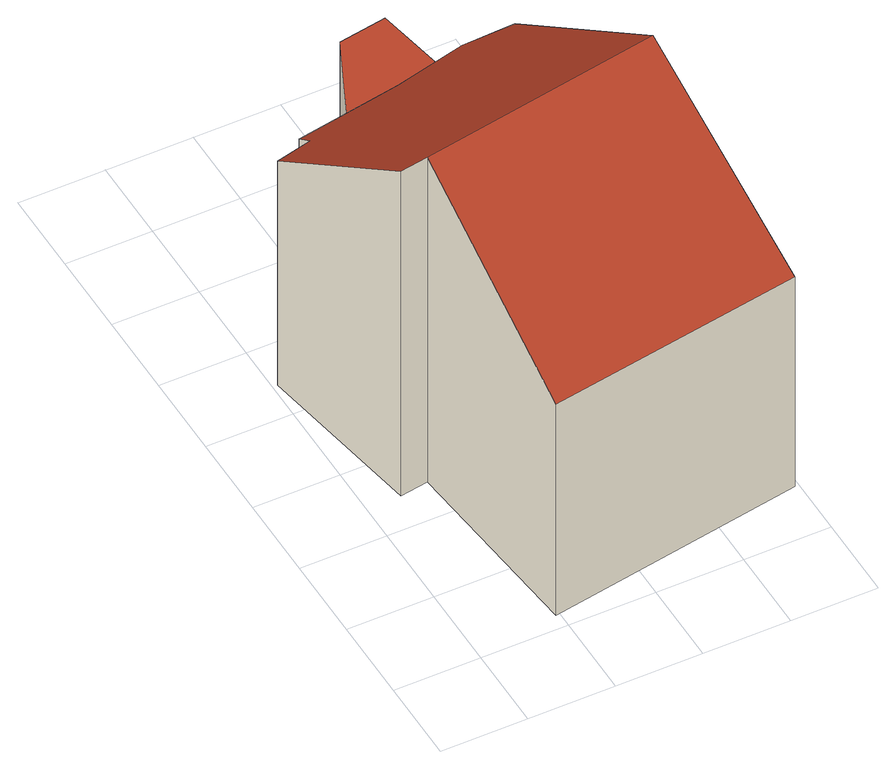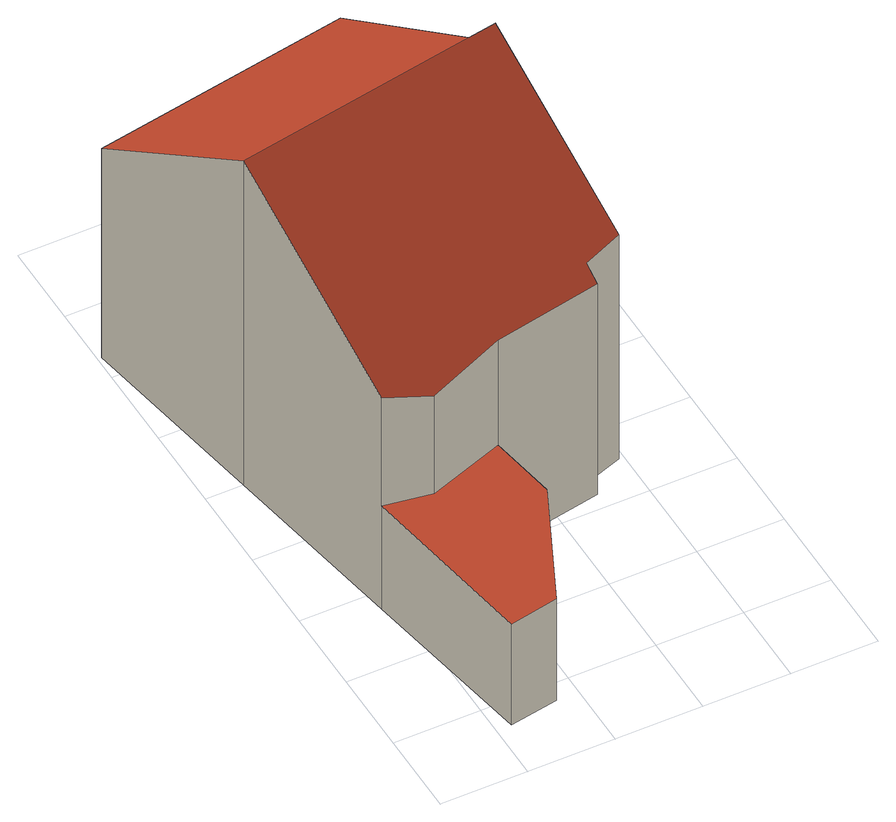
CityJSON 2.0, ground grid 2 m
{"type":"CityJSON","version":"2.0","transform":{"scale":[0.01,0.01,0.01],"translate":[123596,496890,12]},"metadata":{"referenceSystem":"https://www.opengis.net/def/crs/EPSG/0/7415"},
"CityObjects":{
"building1":{"type":"Building","attributes":{"b3_bag_bag_overlap":0,"b3_bouwlagen":3,"b3_dak_type":"slanted","b3_extrusie":0,"b3_h_dak_50p":5.98,"b3_h_dak_70p":6.74,"b3_h_dak_max":7.85,"b3_h_dak_min":1.5,"b3_h_maaiveld":-1.23,"b3_is_glas_dak":false,"b3_kas_warenhuis":false,"b3_mutatie_AHN3_AHN4":false,"b3_mutatie_AHN4_AHN5":false,"b3_n_vlakken":3,"b3_opp_buitenmuur":158.55,"b3_opp_dak_plat":9.46,"b3_opp_dak_schuin":69.67,"b3_opp_grond":66.75,"b3_opp_scheidingsmuur":79.37,"b3_rmse_lod12":2.1,"b3_rmse_lod13":1.06,"b3_rmse_lod22":0.162,"b3_succes":true,"b3_t_run":54,"b3_val3dity_lod12":"[]","b3_val3dity_lod13":"[]","b3_val3dity_lod22":"[102]","b3_volume_lod12":529.59,"b3_volume_lod13":491.39,"b3_volume_lod22":455.73,"geconstateerd":false,"oorspronkelijkbouwjaar":1973,"rf_force_lod11":false,"status":"Pand in gebruik"},"children":["building1-1"]},
"building1-1":{"type":"BuildingPart","parents":["building1"],"geometry":[{"type":"Solid","lod":"2.2","boundaries":[[[[0,1,2,3,4,5,6,7,8,9,10,11,12]],[[13,6,5,14]],[[15,3,2,16]],[[17,10,9,18]],[[19,7,6,13]],[[20,1,0,21]],[[22,23,21,24]],[[14,5,4,25,26]],[[27,11,10,17]],[[28,12,11,27]],[[18,9,8,29]],[[24,21,0,12,28]],[[16,2,1,20]],[[29,8,7,19]],[[26,25,23,22]],[[25,4,3,15]],[[29,19,13,14]],[[26,22,24,28,27,17,18,29,14]],[[25,15,16,20,21,23]]]],"semantics":{"surfaces":[{"type":"GroundSurface"},{"type":"WallSurface","on_footprint_edge":true},{"type":"WallSurface","on_footprint_edge":false},{"type":"RoofSurface","b3_azimut":169.75,"b3_h_dak_50p":6.37,"b3_h_dak_70p":7.02,"b3_h_dak_max":8.03,"b3_h_dak_min":4.8,"b3_hellingshoek":34.58},{"type":"RoofSurface","b3_azimut":350.5,"b3_h_dak_50p":6.06,"b3_h_dak_70p":6.68,"b3_h_dak_max":8.03,"b3_h_dak_min":4.35,"b3_hellingshoek":34.79},{"type":"RoofSurface","b3_azimut":35.05,"b3_h_dak_50p":1.64,"b3_h_dak_70p":1.66,"b3_h_dak_max":4.35,"b3_h_dak_min":1.6,"b3_hellingshoek":1.22}],"values":[[0,1,1,1,1,1,2,1,1,1,1,1,1,1,2,1,3,4,5]]}}]}
},
"vertices":[
[350,1006,69],[323,1164,69],[452,1445,69],[566,1465,69],[638,1046,69],[713,598,69],[791,139,69],[191,37,69],[145,499,69],[79,488,69],[11,889,69],[102,920,69],[98,959,69],[791,139,656],[713,598,977],[566,1465,352],[452,1445,354],[11,889,697],[79,488,980],[191,37,660],[323,1164,361],[350,1006,363],[527,1066,634],[527,1066,360],[350,1006,656],[638,1046,359],[638,1046,661],[102,920,686],[98,959,659],[145,499,979]
]}
